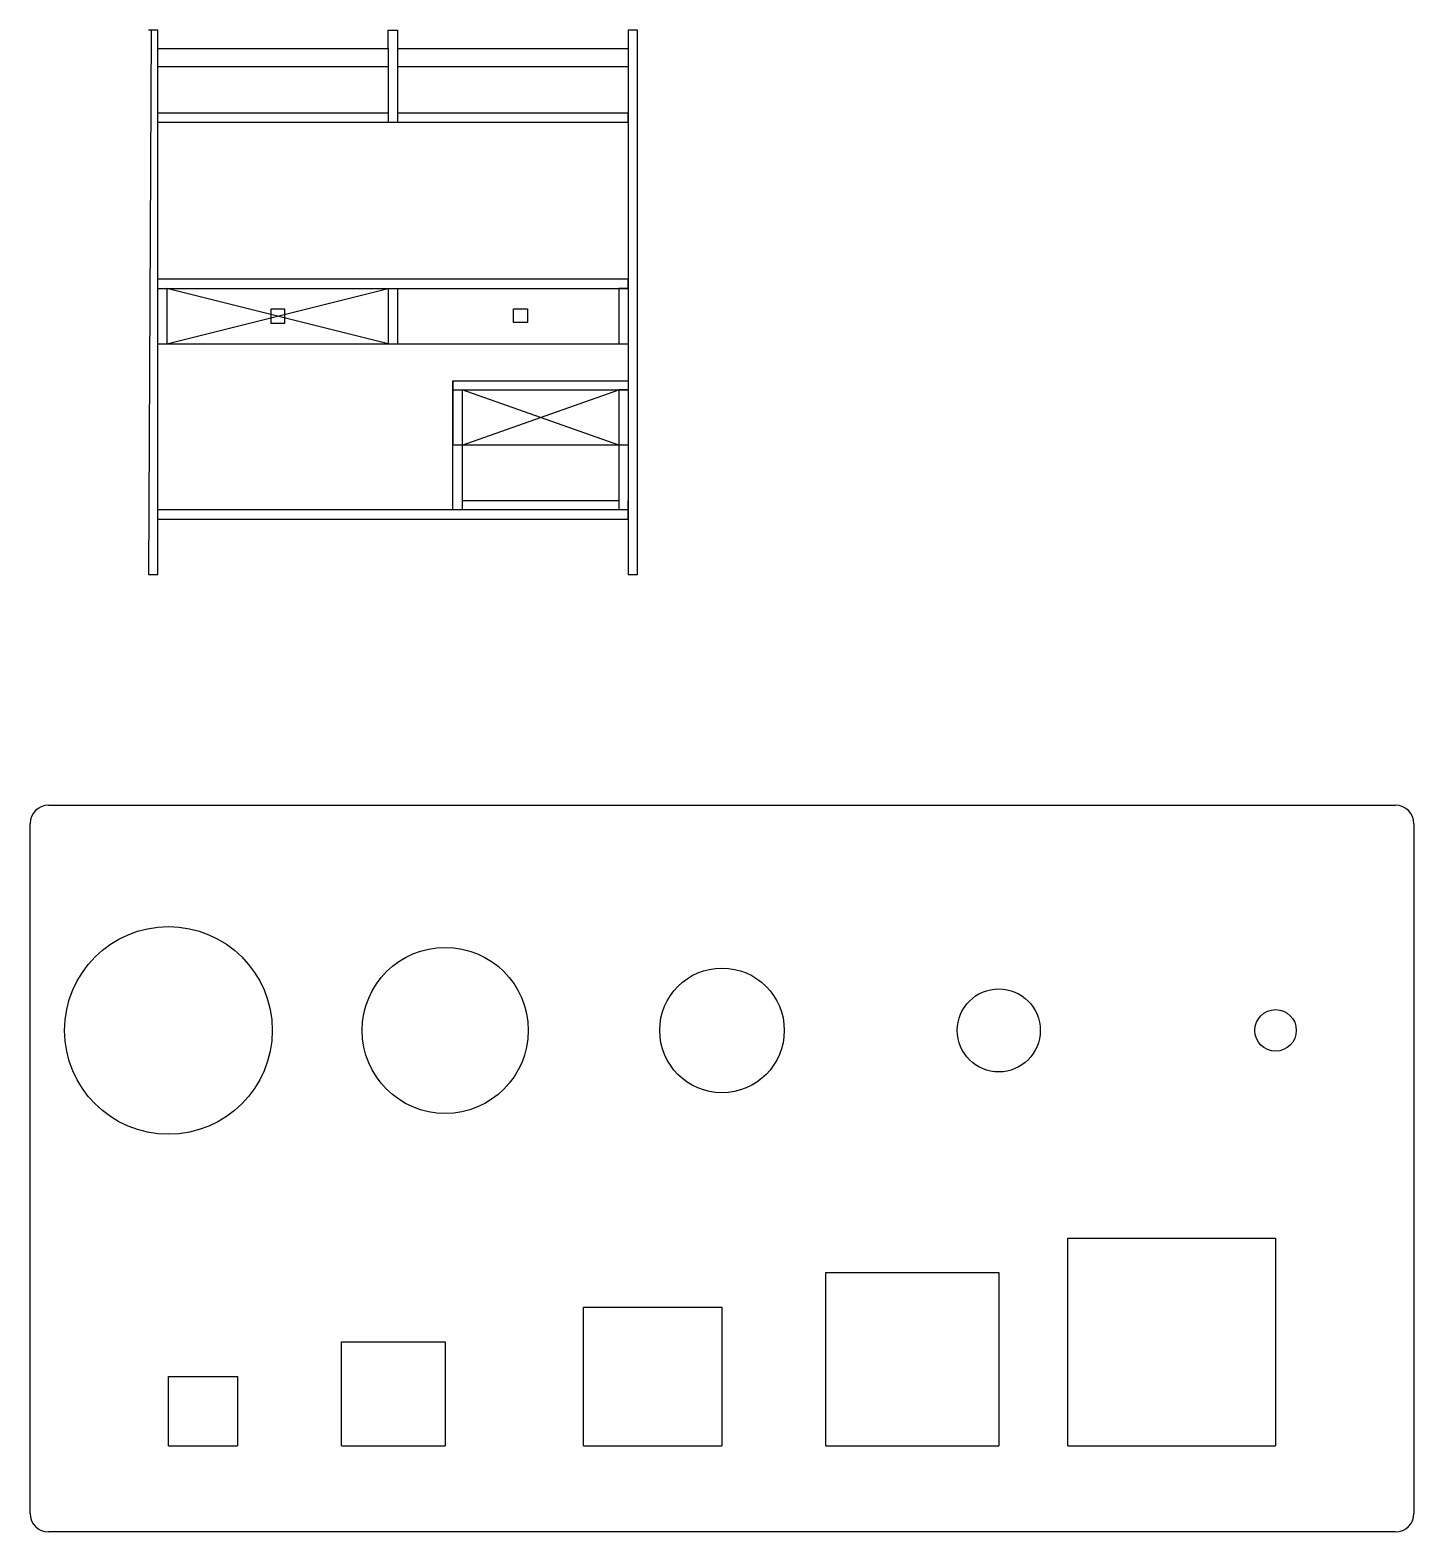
# Model space of a CAD drawing. Header units: millimetres. Extents: x 1756 to 4756, y -69 to 3185.
import ezdxf

# ---------------------------------------------------------------- set-up
doc = ezdxf.new("R2010")
doc.units = ezdxf.units.MM

msp = doc.modelspace()

# ---------------------------------------------------------------- linework, layer by layer
for p, q in [((2018.3, 3185.5), (2012.6, 2005.5)), ((2032.6, 3185.5), (2012.6, 3185.5)), ((2032.6, 2005.5), (2032.6, 3185.5)), ((2532.6, 3145.5), (2532.6, 3185.5)), ((2532.6, 3185.5), (2552.6, 3185.5)), ((2552.6, 3185.5), (2552.6, 3145.5)), ((3072.6, 3185.5), (3052.6, 3185.5)), ((3052.6, 3185.5), (3052.6, 2005.5)), ((3072.6, 2005.5), (3072.6, 3185.5)), ((2032.6, 2985.5), (2032.6, 3145.5)), ((2032.6, 3145.5), (2532.6, 3145.5)), ((2532.6, 3145.5), (2532.6, 3005.5)), ((2532.6, 3145.5), (2532.6, 3105.5)), ((2552.6, 3145.5), (3052.6, 3145.5)), ((2552.6, 3145.5), (2552.6, 3005.5)), ((3052.6, 3145.5), (3052.6, 3105.5)), ((2532.6, 3105.5), (2032.6, 3105.5)), ((3052.6, 3105.5), (2552.6, 3105.5)), ((2532.6, 3005.5), (2032.6, 3005.5)), ((2532.6, 3005.5), (2532.6, 2985.5)), ((3052.6, 3005.5), (2552.6, 3005.5)), ((2552.6, 3005.5), (2552.6, 2985.5)), ((3052.6, 2985.5), (3052.6, 3005.5)), ((2032.6, 2005.5), (2032.6, 2985.5)), ((2032.6, 2985.5), (3052.6, 2985.5)), ((3052.6, 2645.5), (2032.6, 2645.5)), ((3052.6, 2625.5), (3052.6, 2645.5)), ((2032.6, 2505.5), (2032.6, 2625.5)), ((2032.6, 2625.5), (3052.6, 2625.5)), ((2032.6, 2625.5), (2052.6, 2625.5)), ((2052.6, 2625.5), (2052.6, 2505.5)), ((2052.6, 2505.5), (2532.6, 2625.5)), ((2532.6, 2505.5), (2052.6, 2625.5)), ((2532.6, 2625.5), (2532.6, 2505.5)), ((2552.6, 2625.5), (2552.6, 2505.5)), ((3052.6, 2625.5), (3032.6, 2625.5)), ((3032.6, 2625.5), (3032.6, 2505.5)), ((2277.9, 2580.5), (2277.9, 2550.5)), ((2307.9, 2580.5), (2277.9, 2580.5)), ((2307.9, 2550.5), (2307.9, 2580.5)), ((2804.3, 2551.3), (2804.3, 2581.3)), ((2804.3, 2581.3), (2834.3, 2581.3)), ((2834.3, 2581.3), (2834.3, 2551.3)), ((2277.9, 2550.5), (2307.9, 2550.5)), ((2834.3, 2551.3), (2804.3, 2551.3)), ((2032.6, 2125.5), (2032.6, 2505.5)), ((2032.6, 2505.5), (3052.6, 2505.5)), ((2672.6, 2145.5), (2672.6, 2425.5)), ((2672.6, 2425.5), (3052.6, 2425.5)), ((2672.6, 2425.5), (2672.6, 2405.5)), ((2672.6, 2425.5), (2672.6, 2285.5)), ((3052.6, 2425.5), (3052.6, 2285.5)), ((2672.6, 2405.5), (3052.6, 2405.5)), ((2672.6, 2405.5), (2692.6, 2405.5)), ((2692.6, 2405.5), (2692.6, 2145.5)), ((2692.6, 2285.5), (3032.6, 2405.5)), ((3032.6, 2285.5), (2692.6, 2405.5)), ((3052.6, 2405.5), (3032.6, 2405.5)), ((3032.6, 2405.5), (3032.6, 2145.5)), ((3052.6, 2285.5), (2672.6, 2285.5)), ((2672.6, 2145.5), (2672.6, 2285.5)), ((3032.6, 2165.5), (2692.6, 2165.5)), ((3052.6, 2145.5), (3052.6, 2165.5)), ((3052.6, 2145.5), (2032.6, 2145.5)), ((2032.6, 2005.5), (2032.6, 2125.5)), ((2032.6, 2125.5), (3052.6, 2125.5)), ((3052.6, 2145.5), (2672.6, 2145.5)), ((3052.6, 2125.5), (3052.6, 2145.5)), ((3052.6, 2125.5), (3052.6, 2005.5)), ((2012.6, 2005.5), (2032.6, 2005.5)), ((3052.6, 2005.5), (3072.6, 2005.5)), ((1795.9, 1505.5), (4715.9, 1505.5)), ((1755.9, -29.5), (1755.9, 1465.5)), ((4755.9, 1465.5), (4755.9, -29.5)), ((4005.9, 117.5), (4005.9, 567.5)), ((4005.9, 567.5), (4455.9, 567.5)), ((4455.9, 567.5), (4455.9, 117.5)), ((3480.9, 117.5), (3480.9, 492.5)), ((3480.9, 492.5), (3855.9, 492.5)), ((3855.9, 492.5), (3855.9, 117.5)), ((2955.9, 117.5), (2955.9, 417.5)), ((2955.9, 417.5), (3255.9, 417.5)), ((3255.9, 417.5), (3255.9, 117.5)), ((2430.9, 117.5), (2430.9, 342.5)), ((2430.9, 342.5), (2655.9, 342.5)), ((2655.9, 342.5), (2655.9, 117.5)), ((2055.9, 117.5), (2055.9, 267.5)), ((2055.9, 267.5), (2205.9, 267.5)), ((2205.9, 267.5), (2205.9, 117.5)), ((2055.9, 117.5), (2205.9, 117.5)), ((2430.9, 117.5), (2655.9, 117.5)), ((2955.9, 117.5), (3255.9, 117.5)), ((3480.9, 117.5), (3855.9, 117.5)), ((4005.9, 117.5), (4455.9, 117.5)), ((4715.9, -69.5), (1795.9, -69.5))]:
    msp.add_line(p, q)
for centre, radius in [((2055.9, 1017.5), 225), ((2655.9, 1017.5), 180), ((3255.9, 1017.5), 135), ((3855.9, 1017.5), 90), ((4455.9, 1017.5), 45)]:
    msp.add_circle(centre, radius)
for centre, start, end in [((1795.9, 1465.5), 90, 180), ((4715.9, 1465.5), 0, 90), ((1795.9, -29.5), 180, 270), ((4715.9, -29.5), 270, 0)]:
    msp.add_arc(centre, 40, start, end)

doc.saveas('drawing.dxf')
